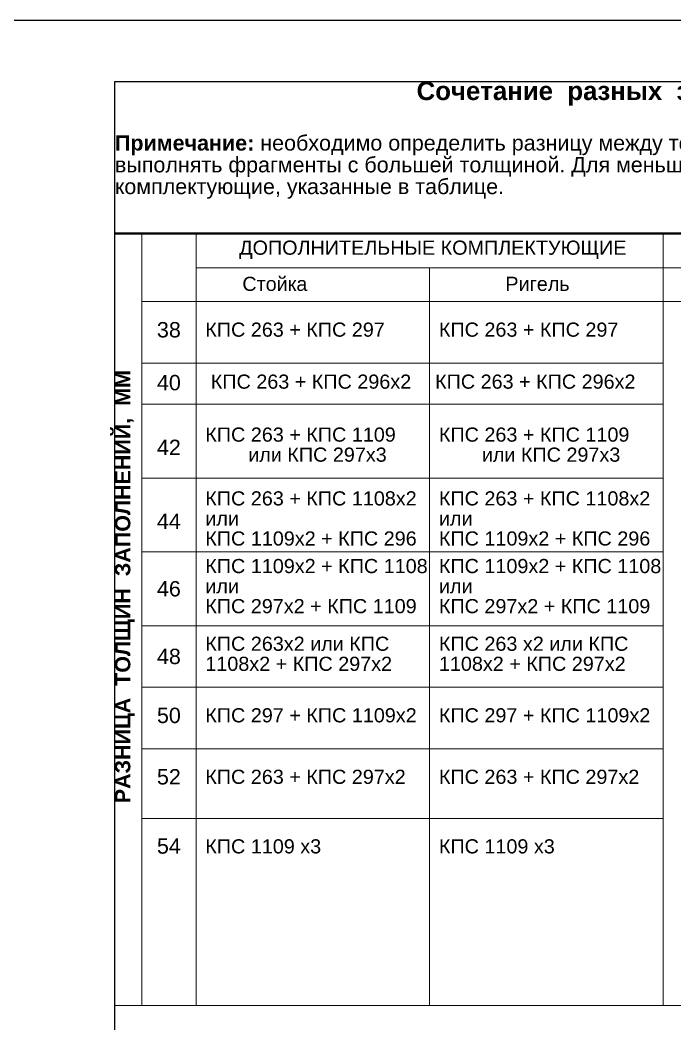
# Model space of a CAD drawing. Extents: x -37 to 8820, y -336 to 478.
# Drawn here: x 6724.6 to 6831, y 133.8 to 297 of the extents above; entities that cross this region are included whole.
import ezdxf

# ---------------------------------------------------------------- set-up
doc = ezdxf.new("R2010")
doc.units = 0
doc.header["$LTSCALE"] = 5
for name, color, linetype, lineweight in [('Герлен', 7, 'CONTINUOUS', 60), ('Рамки', 1, 'CONTINUOUS', 15), ('Текстовый', 7, 'CONTINUOUS', 9)]:
    doc.layers.add(name, color=color, linetype=linetype, lineweight=lineweight)
doc.layers.add('Скрытые', color=14, linetype='CONTINUOUS', plot=False)
doc.styles.add('Каталожный', font='arial.ttf', dxfattribs={"height": 2.5})

msp = doc.modelspace()

# ---------------------------------------------------------------- linework, layer by layer
at = {"layer": 'Герлен', "lineweight": 40}
msp.add_line((6740, 262.3157), (6905, 262.3157), dxfattribs=at)
at = {"layer": 'Рамки'}
for p, q in [((6744.3573, 262.3157), (6744.3573, 136.7846)), ((6753.1757, 262.3157), (6753.1757, 136.7846)), ((6829.1054, 262.3157), (6829.1054, 136.7846)), ((6753.1757, 256.7071), (6905, 256.7071)), ((6791.1405, 256.7071), (6791.1405, 136.7846)), ((6744.3573, 251.2288), (6905, 251.2288)), ((6744.3573, 241.2288), (6829.1054, 241.2288)), ((6744.3573, 234.5385), (6829.1054, 234.5385)), ((6744.3573, 222.5364), (6829.1054, 222.5364)), ((6744.3573, 210.5364), (6829.1054, 210.5364)), ((6744.3573, 210.5364), (6829.1054, 210.5364)), ((6744.3573, 198.5364), (6829.1054, 198.5364)), ((6744.3573, 188.5364), (6829.1054, 188.5364)), ((6744.3573, 188.5364), (6829.1054, 188.5364)), ((6744.3573, 178.5364), (6829.1054, 178.5364)), ((6744.3573, 178.5364), (6829.1054, 178.5364)), ((6744.3573, 167.2288), (6829.1054, 167.2288)), ((6744.3573, 167.2288), (6829.1054, 167.2288)), ((6740, 136.7846), (6905, 136.7846))]:
    msp.add_line(p, q, dxfattribs=at)
at = {"layer": 'Скрытые', "linetype": 'Continuous'}
for points in [[(6720, 297), (6930, 297), (6930, 0), (6720, 0)], [(6740, 10), (6740, 287), (6905, 287), (6905, 10)]]:
    msp.add_lwpolyline(points, close=True, dxfattribs=at)

# ---------------------------------------------------------------- texts
at = {"layer": 'Текстовый', "linetype": 'Continuous', "insert": (6740, 287), "char_height": 3, "width": 165, "attachment_point": 1, "style": 'Каталожный'}
msp.add_mtext('\\pxqc;{\\fArial|b1|i0|c204|p34;Сочетание  разных  заполнений}', dxfattribs=at)
at = {"layer": 'Текстовый', "linetype": 'Continuous', "line_spacing_factor": 0.85, "style": 'Каталожный'}
for s, insert, char_height, width, attachment_point in [('\\pxr-2.0333,se1.0833,ql,t4;{\\fArial|b1|i0|c204|p34;Примечание: }необходимо определить разницу между толщинами заполнений. По стандартной схеме выполнять фрагменты с большей толщиной. Для меньшей толщины применять дополнительные комплектующие, указанные в таблице.', (6740, 278.2884), 2.5, 165, 1), ('\\pxqc;ДОПОЛНИТЕЛЬНЫЕ КОМПЛЕКТУЮЩИЕ', (6791.6606, 259.6697), 2.3, 74.889593, 5), ('\\pxqc;Стойка', (6765.9865, 254.106), 2.3, 23.541379, 5), ('\\pxqc;Ригель', (6808.671, 254.106), 2.3, 23.541379, 5), ('38', (6748.7665, 246.6427), 2.5, 8.818388, 5), ('\\pxql;КПС 263 + КПС 297', (6772.915, 246.6634), 2.3, 36.451057, 5), ('\\pxql;КПС 263 + КПС 297', (6810.8798, 246.6634), 2.3, 36.451057, 5), ('40', (6748.7665, 238.0483), 2.5, 8.818388, 5), ('\\pxql; КПС 263 + КПС 296х2', (6772.915, 238.2117), 2.3, 36.451057, 5), ('\\pxql; КПС 263 + КПС 296х2', (6810.1229, 238.2117), 2.3, 37.964845, 5), ('\\pxql;КПС 263 + КПС 1109\\P\\pq*;или КПС 297х3 ', (6772.915, 227.9709), 2.3, 36.451057, 5), ('\\pxql;КПС 263 + КПС 1109\\P\\pq*;или КПС 297х3 ', (6810.8798, 227.9709), 2.3, 36.451057, 5), ('42', (6748.7665, 227.5364), 2.5, 8.818388, 5), ('\\pxql;КПС 263 + КПС 1108х2\\Pили\\PКПС 1109х2 + КПС 296', (6772.915, 215.9709), 2.3, 36.451057, 5), ('\\pxql;КПС 263 + КПС 1108х2\\Pили\\PКПС 1109х2 + КПС 296', (6810.8798, 215.9709), 2.3, 36.451057, 5), ('44', (6748.7665, 215.5364), 2.5, 8.818388, 5), ('\\pxql;КПС 1109х2 + КПС 1108\\Pили\\PКПС 297х2 + КПС 1109', (6772.915, 204.9709), 2.3, 36.451057, 5), ('\\pxql;КПС 1109х2 + КПС 1108\\Pили\\PКПС 297х2 + КПС 1109', (6810.8798, 204.9709), 2.3, 36.451057, 5), ('46', (6748.7665, 204.5364), 2.5, 8.818388, 5), ('\\pxql;КПС 263х2 или КПС 1108х2 + КПС 297х2', (6772.915, 193.9709), 2.3, 36.451057, 5), ('\\pxql;КПС 263 х2 или КПС 1108х2 + КПС 297х2', (6810.8798, 193.9709), 2.3, 36.451057, 5), ('48', (6748.7665, 193.5364), 2.5, 8.818388, 5), ('50', (6748.7665, 183.9546), 2.5, 8.818388, 5), ('\\pxql;КПС 297 + КПС 1109х2', (6772.915, 183.9709), 2.3, 36.451057, 5), ('\\pxql;КПС 297 + КПС 1109х2', (6810.8798, 183.9709), 2.3, 36.451057, 5), ('52', (6748.7665, 173.9717), 2.5, 8.818388, 5), ('\\pxql;КПС 263 + КПС 297х2', (6772.915, 173.9709), 2.3, 36.451057, 5), ('\\pxql;КПС 263 + КПС 297х2', (6810.8798, 173.9709), 2.3, 36.451057, 5), ('54', (6748.7665, 162.7254), 2.5, 8.818388, 5), ('\\pxql;КПС 1109 х3', (6772.915, 162.6634), 2.3, 36.451057, 5), ('\\pxql;КПС 1109 х3', (6810.8798, 162.6634), 2.3, 36.451057, 5)]:
    msp.add_mtext(s, dxfattribs=dict(at, insert=insert, char_height=char_height, width=width, attachment_point=attachment_point))
at = {"layer": 'Текстовый', "linetype": 'Continuous', "insert": (6740, 158.8644), "char_height": 2.5, "width": 92.066133, "attachment_point": 1, "rotation": 90, "style": 'Каталожный'}
msp.add_mtext('\\pxqc;{\\fArial|b1|i0|c204|p34;РАЗНИЦА  ТОЛЩИН  ЗАПОЛНЕНИЙ,  ММ}', dxfattribs=at)

doc.saveas('drawing.dxf')
